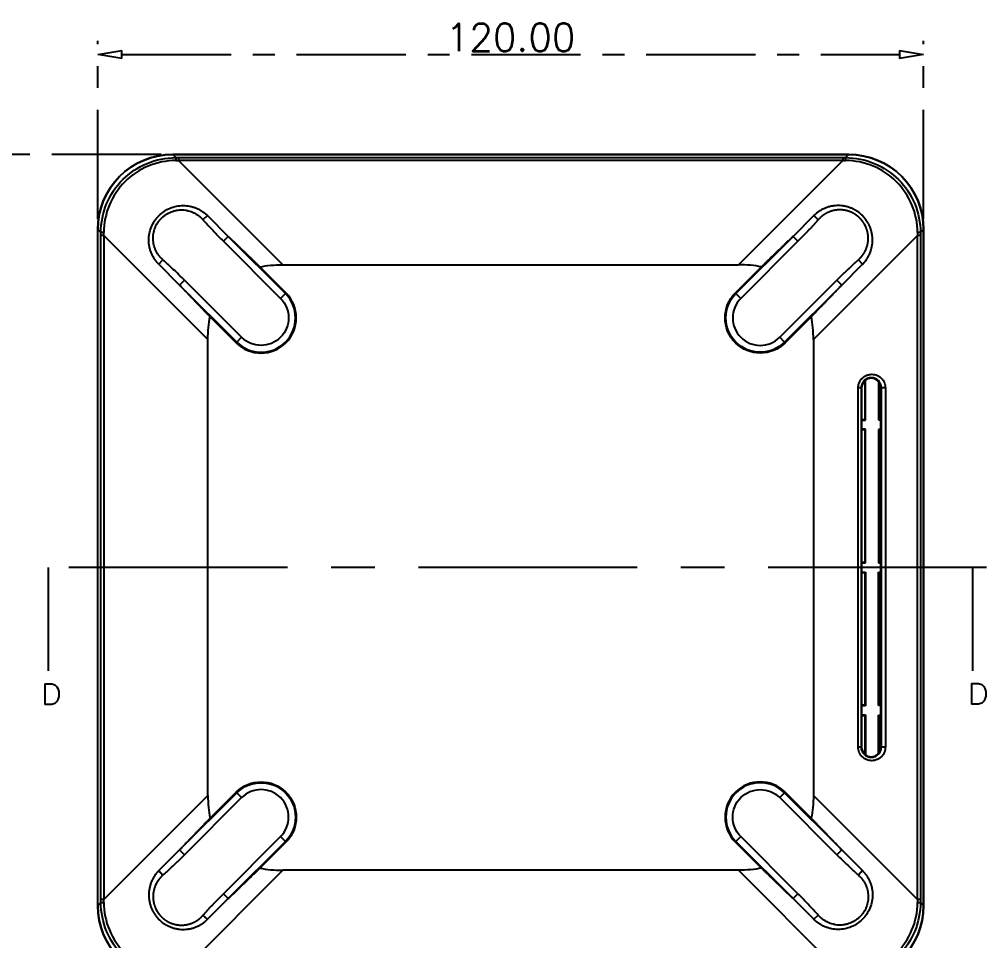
# Model space of a CAD drawing. Header units: millimetres. Extents: x 6160 to 6603, y -57 to 282.
# Drawn here: x 6237.6 to 6378.1, y 57.5 to 191.4 of the extents above; entities that cross this region are included whole.
import ezdxf

# ---------------------------------------------------------------- set-up
doc = ezdxf.new("R2010")
doc.units = ezdxf.units.MM
doc.header["$LTSCALE"] = 0.5
doc.linetypes.add('CENTER', pattern=[50.8, 31.75, -6.35, 6.35, -6.35])
doc.layers.add('111', color=7, linetype='Continuous', true_color=0xffffff)
doc.layers.add('112', color=7, linetype='Continuous', true_color=0xffffff)
doc.layers.add('core', color=7, linetype='Continuous', lineweight=20)
doc.styles.add('blockfont', font='simplex.shx', dxfattribs={"bigfont": 'bigfont'})
doc.styles.get("Standard").update_dxf_attribs({"font": 'txt', "bigfont": 'gbcbig.shx'})
doc.dimstyles.new('VT-4.00', dxfattribs={"dimtxt": 4, "dimasz": 3.5, "dimexe": 2, "dimexo": 1.8, "dimgap": 0.5, "dimtad": 1, "dimzin": 0, "dimdsep": 46, "dimtxsty": 'Standard', "dimblk": 'CLOSEDBLANK', "dimcen": 0.3, "dimclrd": 1, "dimclre": 1, "dimclrt": 7, "dimadec": 1, "dimazin": 0, "dimtfac": 1, "dimtofl": 0, "dimtmove": 0, "dimatfit": 3, "dimldrblk": 'CLOSEDBLANK', "dimfxl": 0, "dimtolj": 1, "dimtzin": 0, "dimarcsym": 0})

# ---------------------------------------------------------------- blocks, each defined once
blk = doc.blocks.new('_ClosedBlank')
at = {"color": 0, "linetype": 'ByBlock', "lineweight": -2}
for p, q in [((-1, 0.167), (0, 0)), ((-1, 0.167), (-1, -0.167)), ((0, 0), (-1, -0.167))]:
    blk.add_line(p, q, dxfattribs=at)
blk = doc.blocks.new('*D2')
at = {"layer": 'core', "color": 1, "linetype": 'CENTER', "lineweight": -2}
for p, q in [((6248.96, 162.35), (6248.96, 188.25)), ((6368.96, 162.35), (6368.96, 188.25)), ((6252.46, 186.25), (6365.46, 186.25))]:
    blk.add_line(p, q, dxfattribs=at)
at = {"layer": 'Defpoints', "color": 0, "linetype": 'CENTER'}
for p in [(6368.96, 186.25), (6248.96, 160.55), (6368.96, 160.55)]:
    blk.add_point(p, dxfattribs=at)
at = {"layer": 'core', "color": 1, "linetype": 'CENTER', "lineweight": -2, "xscale": 3.5, "yscale": 3.5, "zscale": 3.5, "rotation": 180}
blk.add_blockref('_ClosedBlank', (6248.96, 186.25), dxfattribs=at)
at = {"layer": 'core', "color": 1, "linetype": 'CENTER', "lineweight": -2, "xscale": 3.5, "yscale": 3.5, "zscale": 3.5}
blk.add_blockref('_ClosedBlank', (6368.96, 186.25), dxfattribs=at)
at = {"layer": 'core', "color": 7, "linetype": 'CENTER', "insert": (6308.96, 188.75), "char_height": 4, "attachment_point": 5}
blk.add_mtext('\\A1;120.00', dxfattribs=at)
blk = doc.blocks.new('*D3')
at = {"layer": 'core', "color": 1, "linetype": 'CENTER', "lineweight": -2}
for p, q in [((6258.17, 171.73), (6226.34, 171.73)), ((6228.34, 168.23), (6228.34, 55.23)), ((6258.17, 51.73), (6226.34, 51.73))]:
    blk.add_line(p, q, dxfattribs=at)
at = {"layer": 'Defpoints', "color": 0, "linetype": 'CENTER'}
for p in [(6259.97, 171.73), (6228.34, 51.73), (6259.97, 51.73)]:
    blk.add_point(p, dxfattribs=at)
at = {"layer": 'core', "color": 1, "linetype": 'CENTER', "lineweight": -2, "xscale": 3.5, "yscale": 3.5, "zscale": 3.5}
for p, rotation in [((6228.34, 171.73), 90), ((6228.34, 51.73), 270)]:
    blk.add_blockref('_ClosedBlank', p, dxfattribs=dict(at, rotation=rotation))
at = {"layer": 'core', "color": 7, "linetype": 'CENTER', "insert": (6225.84, 111.73), "char_height": 4, "attachment_point": 5, "rotation": 90}
blk.add_mtext('\\A1;120.00', dxfattribs=at)

msp = doc.modelspace()

# ---------------------------------------------------------------- linework, layer by layer
at = {"layer": '111', "color": 1, "linetype": 'CENTER', "ltscale": 2}
for p, q in [((6378.132, 111.729), (6239.797, 111.729)), ((6241.797, 96.729), (6241.797, 111.729)), ((6376.132, 96.729), (6376.132, 111.729))]:
    msp.add_line(p, q, dxfattribs=at)
for points in [[(6241.797, 111.729), (6243.404, 105.729), (6240.189, 105.729), (6241.797, 111.729)], [(6376.132, 111.729), (6377.739, 105.729), (6374.524, 105.729), (6376.132, 111.729)]]:
    msp.add_solid(points, dxfattribs=at)
at = {"layer": '112', "color": 7}
for p, q in [((6259.857, 171.729), (6358.071, 171.729)), ((6259.86, 171.727), (6260.309, 171.279)), ((6358.071, 171.727), (6259.86, 171.727)), ((6357.964, 171.727), (6259.967, 171.727)), ((6357.623, 171.279), (6358.071, 171.727)), ((6260.708, 171.278), (6260.708, 170.861)), ((6260.708, 171.278), (6357.223, 171.278)), ((6275.851, 155.718), (6260.708, 170.861)), ((6357.223, 170.861), (6260.708, 170.861)), ((6342.08, 155.718), (6357.223, 170.861)), ((6357.223, 171.278), (6357.223, 170.861)), ((6264.917, 162.849), (6264.258, 162.265)), ((6264.917, 162.849), (6267.931, 159.834)), ((6353.015, 162.849), (6350, 159.834)), ((6353.015, 162.849), (6353.673, 162.265)), ((6248.964, 62.622), (6248.964, 160.836)), ((6248.967, 160.552), (6248.964, 160.551)), ((6248.964, 62.906), (6248.964, 160.551)), ((6249.416, 160.386), (6248.967, 160.835)), ((6248.967, 62.623), (6248.967, 160.835)), ((6368.964, 160.835), (6368.515, 160.386)), ((6368.964, 160.836), (6368.964, 160.727)), ((6368.964, 160.835), (6368.964, 62.623)), ((6368.964, 62.73), (6368.964, 160.728)), ((6249.833, 159.987), (6249.416, 159.987)), ((6249.416, 63.471), (6249.416, 159.987)), ((6249.833, 159.987), (6264.976, 144.844)), ((6249.833, 159.987), (6249.833, 63.471)), ((6267.931, 159.834), (6267.224, 159.127)), ((6267.224, 159.127), (6275.523, 150.828)), ((6276.23, 151.535), (6267.931, 159.834)), ((6341.701, 151.535), (6350, 159.834)), ((6350.707, 159.127), (6342.408, 150.828)), ((6350, 159.834), (6350.707, 159.127)), ((6368.098, 159.987), (6352.955, 144.844)), ((6368.098, 63.471), (6368.098, 159.987)), ((6368.515, 159.987), (6368.098, 159.987)), ((6368.515, 159.987), (6368.515, 63.471)), ((6257.846, 155.778), (6258.43, 156.437)), ((6360.086, 155.778), (6359.501, 156.437)), ((6260.861, 152.763), (6257.846, 155.778)), ((6276.317, 151.623), (6272.527, 155.413)), ((6275.851, 155.718), (6342.08, 155.718)), ((6341.614, 151.623), (6345.404, 155.413)), ((6357.071, 152.763), (6360.086, 155.778)), ((6260.861, 152.763), (6261.568, 153.47)), ((6269.866, 145.172), (6261.568, 153.47)), ((6348.065, 145.172), (6356.364, 153.47)), ((6357.071, 152.763), (6356.364, 153.47)), ((6260.861, 152.763), (6269.159, 144.464)), ((6357.071, 152.763), (6348.772, 144.464)), ((6276.23, 151.535), (6275.523, 150.828)), ((6276.23, 151.535), (6276.317, 151.623)), ((6341.701, 151.535), (6341.614, 151.623)), ((6341.701, 151.535), (6342.408, 150.828)), ((6265.282, 148.167), (6269.072, 144.377)), ((6352.65, 148.167), (6348.859, 144.377)), ((6264.976, 78.614), (6264.976, 144.844)), ((6269.159, 144.464), (6269.866, 145.172)), ((6348.772, 144.464), (6348.065, 145.172)), ((6352.955, 144.844), (6352.955, 78.614)), ((6269.159, 144.464), (6269.072, 144.377)), ((6348.772, 144.464), (6348.859, 144.377)), ((6359.468, 85.629), (6359.468, 137.828)), ((6359.89, 137.828), (6359.468, 137.828)), ((6359.89, 137.828), (6359.89, 85.629)), ((6359.964, 137.828), (6359.89, 137.828)), ((6359.964, 137.828), (6359.964, 85.629)), ((6360.43, 138.855), (6360.43, 133.229)), ((6360.482, 138.892), (6360.482, 133.198)), ((6360.517, 133.146), (6360.517, 138.917)), ((6362.412, 138.742), (6362.412, 133.162)), ((6362.447, 133.214), (6362.447, 138.711)), ((6362.471, 133.229), (6362.471, 138.681)), ((6362.764, 137.828), (6362.832, 137.828)), ((6362.764, 85.629), (6362.764, 137.828)), ((6363.41, 137.828), (6362.832, 137.828)), ((6362.832, 85.629), (6362.832, 137.828)), ((6363.41, 137.828), (6363.41, 85.629)), ((6359.964, 133.229), (6360.43, 133.229)), ((6359.964, 133.141), (6360.517, 133.146)), ((6360.482, 133.198), (6360.43, 133.229)), ((6360.482, 133.198), (6360.517, 133.146)), ((6362.412, 133.162), (6362.447, 133.214)), ((6362.412, 133.162), (6362.764, 133.165)), ((6362.471, 133.229), (6362.447, 133.214)), ((6362.471, 133.229), (6362.764, 133.229)), ((6360.517, 131.812), (6359.964, 131.816)), ((6360.43, 131.729), (6359.964, 131.729)), ((6360.43, 131.729), (6360.482, 131.76)), ((6360.43, 131.729), (6360.43, 112.479)), ((6360.517, 131.812), (6360.482, 131.76)), ((6360.482, 131.76), (6360.482, 112.448)), ((6360.517, 112.396), (6360.517, 131.812)), ((6362.764, 131.793), (6362.412, 131.796)), ((6362.412, 131.796), (6362.412, 112.412)), ((6362.447, 131.743), (6362.412, 131.796)), ((6362.447, 131.743), (6362.471, 131.729)), ((6362.447, 112.464), (6362.447, 131.743)), ((6362.764, 131.729), (6362.471, 131.729)), ((6362.471, 112.479), (6362.471, 131.729)), ((6359.964, 112.479), (6360.43, 112.479)), ((6360.43, 112.479), (6360.482, 112.448)), ((6360.482, 112.448), (6360.517, 112.396)), ((6362.412, 112.412), (6362.447, 112.464)), ((6362.447, 112.464), (6362.471, 112.479)), ((6362.471, 112.479), (6362.764, 112.479)), ((6359.964, 112.391), (6360.517, 112.396)), ((6359.964, 111.066), (6360.517, 111.062)), ((6360.482, 111.01), (6360.517, 111.062)), ((6360.517, 111.062), (6360.517, 91.646)), ((6362.412, 112.412), (6362.764, 112.415)), ((6362.412, 111.046), (6362.764, 111.043)), ((6362.412, 91.662), (6362.412, 111.046)), ((6362.412, 111.046), (6362.447, 110.993)), ((6359.964, 110.979), (6360.43, 110.979)), ((6360.482, 111.01), (6360.43, 110.979)), ((6360.43, 110.979), (6360.43, 91.729)), ((6360.482, 91.698), (6360.482, 111.01)), ((6362.471, 110.979), (6362.447, 110.993)), ((6362.447, 110.993), (6362.447, 91.714)), ((6362.471, 110.979), (6362.764, 110.979)), ((6362.471, 91.729), (6362.471, 110.979)), ((6360.43, 91.729), (6359.964, 91.729)), ((6360.517, 91.646), (6359.964, 91.641)), ((6360.482, 91.698), (6360.43, 91.729)), ((6360.517, 91.646), (6360.482, 91.698)), ((6362.447, 91.714), (6362.412, 91.662)), ((6362.764, 91.665), (6362.412, 91.662)), ((6362.471, 91.729), (6362.447, 91.714)), ((6362.764, 91.729), (6362.471, 91.729)), ((6359.964, 90.316), (6360.517, 90.312)), ((6359.964, 90.229), (6360.43, 90.229)), ((6360.43, 90.229), (6360.482, 90.26)), ((6360.43, 90.229), (6360.43, 84.615)), ((6360.482, 90.26), (6360.517, 90.312)), ((6360.482, 84.568), (6360.482, 90.26)), ((6360.517, 90.312), (6360.517, 84.537)), ((6362.412, 90.296), (6362.764, 90.293)), ((6362.412, 84.718), (6362.412, 90.296)), ((6362.412, 90.296), (6362.447, 90.243)), ((6362.447, 90.243), (6362.447, 84.769)), ((6362.447, 90.243), (6362.471, 90.229)), ((6362.471, 90.229), (6362.764, 90.229)), ((6362.471, 84.804), (6362.471, 90.229)), ((6359.89, 85.629), (6359.468, 85.629)), ((6359.964, 85.629), (6359.89, 85.629)), ((6362.764, 85.629), (6362.832, 85.629)), ((6363.41, 85.629), (6362.832, 85.629)), ((6260.861, 70.695), (6269.159, 78.993)), ((6265.282, 75.29), (6269.072, 79.08)), ((6269.159, 78.993), (6269.072, 79.08)), ((6269.159, 78.993), (6269.866, 78.286)), ((6348.772, 78.993), (6348.065, 78.286)), ((6348.772, 78.993), (6348.859, 79.08)), ((6357.071, 70.695), (6348.772, 78.993)), ((6352.65, 75.29), (6348.859, 79.08)), ((6249.833, 63.471), (6264.976, 78.614)), ((6269.866, 78.286), (6261.568, 69.988)), ((6348.065, 78.286), (6356.364, 69.988)), ((6368.098, 63.471), (6352.955, 78.614)), ((6267.224, 64.331), (6275.523, 72.629)), ((6276.23, 71.922), (6267.931, 63.624)), ((6276.317, 71.835), (6272.527, 68.045)), ((6276.23, 71.922), (6275.523, 72.629)), ((6276.23, 71.922), (6276.317, 71.835)), ((6341.701, 71.922), (6341.614, 71.835)), ((6341.614, 71.835), (6345.404, 68.045)), ((6341.701, 71.922), (6342.408, 72.629)), ((6341.701, 71.922), (6350, 63.624)), ((6350.707, 64.331), (6342.408, 72.629)), ((6260.861, 70.695), (6257.846, 67.68)), ((6260.861, 70.695), (6261.568, 69.988)), ((6357.071, 70.695), (6356.364, 69.988)), ((6357.071, 70.695), (6360.086, 67.68)), ((6257.846, 67.68), (6258.43, 67.021)), ((6275.851, 67.739), (6260.708, 52.597)), ((6342.08, 67.739), (6275.851, 67.739)), ((6342.08, 67.739), (6357.223, 52.597)), ((6360.086, 67.68), (6359.501, 67.021)), ((6249.833, 63.471), (6249.416, 63.471)), ((6264.917, 60.609), (6267.931, 63.624)), ((6267.931, 63.624), (6267.224, 64.331)), ((6350, 63.624), (6350.707, 64.331)), ((6353.015, 60.609), (6350, 63.624)), ((6368.515, 63.471), (6368.098, 63.471)), ((6248.967, 62.906), (6248.964, 62.906)), ((6248.967, 62.623), (6249.416, 63.072)), ((6368.515, 63.072), (6368.964, 62.623)), ((6368.964, 62.731), (6368.964, 62.622)), ((6264.917, 60.609), (6264.258, 61.193)), ((6353.015, 60.609), (6353.673, 61.193))]:
    msp.add_line(p, q, dxfattribs=at)
for centre, radius, start, end in [((6272.695, 148), 5.123, 225, 45), ((6272.695, 148), 5, 225, 45), ((6345.237, 148), 4, 135, 315), ((6345.237, 75.458), 5.123, 45, 225), ((6345.237, 75.458), 5, 45, 225), ((6272.695, 75.458), 4, 315, 135)]:
    msp.add_arc(centre, radius, start, end, dxfattribs=at)
at = {"layer": '112', "color": 7, "extrusion": (0, 0, -1)}
for centre, radius, start, end in [((-6272.695, 148), 4, 135, 315), ((-6345.237, 148), 5.123, 225, 45), ((-6345.237, 148), 5, 225, 45), ((-6272.695, 75.458), 5.123, 45, 225), ((-6272.695, 75.458), 5, 45, 225), ((-6345.237, 75.458), 4, 315, 135)]:
    msp.add_arc(centre, radius, start, end, dxfattribs=at)
at = {"layer": '112', "color": 7}
for centre, major_axis, ratio, start_param, end_param in [((6260.072, 160.621), (7.93, -7.93), 0.9808148, 2.3658797, 3.9173056), ((6357.856, 160.621), (-7.93, -7.93), 0.9808148, 2.3658797, 3.9173056), ((6260.309, 170.783), (0, -0.5), 0.0030065, 3.2812196, 4.559277), ((6239.808, 180.891), (-100.232, 1.769), 0.0985561, 1.7785102, 1.782597), ((6239.802, 181.388), (-99.898, 2.137), 0.0989168, 1.7796551, 1.7837413), ((6378.102, 181.375), (99.831, 2.133), 0.0988586, 4.4995773, 4.5036662), ((6378.124, 180.891), (100.232, 1.769), 0.0985559, 4.5005888, 4.5046755), ((6357.623, 170.783), (0, 0.5), 0.0030065, 4.865501, 6.1435583), ((6249.911, 160.386), (0.5, 0), 0.0030065, 1.7239083, 3.0019657), ((6239.315, 180.874), (-2.134, 99.853), 0.098878, 4.4995326, 4.5036206), ((6239.804, 180.887), (-1.769, 100.232), 0.0985562, 4.500588, 4.5046748), ((6378.127, 180.887), (1.769, 100.232), 0.0985562, 1.7785104, 1.7825971), ((6368.02, 160.386), (0.5, 0), 0.0030065, 0.139627, 1.4176843), ((6378.612, 180.866), (2.133, 99.831), 0.0988586, 1.7795191, 1.783608), ((5902.382, -294.855), (447.847, 447.847), 0.1105205, 0.0732573, 0.1100738), ((5902.382, -294.855), (447.847, 447.847), 0.1105205, 6.1731115, 6.209928), ((6715.55, 518.313), (-447.847, -447.847), 0.1105205, 6.1731115, 6.209928), ((6715.55, 518.313), (-447.847, -447.847), 0.1105205, 0.0732573, 0.1100738), ((6239.306, 42.565), (2.137, 99.898), 0.0989168, 4.9212478, 4.925334), ((6239.804, 42.571), (1.769, 100.232), 0.0985559, 4.9201025, 4.9241893), ((6378.125, 42.575), (-1.769, 100.221), 0.0985466, 1.3590176, 1.3631048), ((6378.614, 42.588), (-2.133, 99.842), 0.0988683, 1.3579623, 1.3620508), ((6260.072, 62.837), (7.93, 7.93), 0.9808148, 2.3658797, 3.9173056), ((6249.911, 63.072), (0.5, 0), 0.0030065, 3.2812196, 4.559277), ((6357.856, 62.837), (-7.93, 7.93), 0.9808148, 2.3658797, 3.9173056), ((6368.02, 63.072), (0.5, 0), 0.0030065, 4.865501, 6.1435583)]:
    msp.add_ellipse(centre, major_axis=major_axis, ratio=ratio, start_param=start_param, end_param=end_param, dxfattribs=at)
at = {"layer": '112', "color": 7, "extrusion": (0, 0, -1)}
for centre, major_axis, ratio, start_param, end_param in [((6260.075, 160.62), (7.93, -7.93), 0.9808148, 2.3658797, 3.9173056), ((6357.856, 160.62), (-7.93, -7.93), 0.9808148, 2.3658797, 3.9173056), ((6715.55, -294.855), (-447.847, 447.847), 0.1105205, 0.0732573, 0.1100738), ((6715.55, -294.855), (-447.847, 447.847), 0.1105205, 6.1731115, 6.209928), ((5902.382, 518.313), (447.847, -447.847), 0.1105205, 6.1731115, 6.209928), ((5902.382, 518.313), (447.847, -447.847), 0.1105205, 0.0732573, 0.1100738), ((6260.075, 62.838), (7.93, 7.93), 0.9808148, 2.3658797, 3.9173056), ((6357.856, 62.838), (7.93, -7.93), 0.9808148, 5.5074723, 7.0588983)]:
    msp.add_ellipse(centre, major_axis=major_axis, ratio=ratio, start_param=start_param, end_param=end_param, dxfattribs=at)
at = {"layer": '112', "color": 7}
for points, degree, knots in [([(6249.416, 160.386), (6249.417, 163.262), (6250.6, 166.085), (6254.612, 170.096), (6257.432, 171.277), (6260.309, 171.279)], 3, [0, 0, 0, 0, 0.5, 0.5, 1, 1, 1, 1]), ([(6260.307, 170.86), (6257.545, 170.851), (6254.84, 169.709), (6250.987, 165.856), (6249.843, 163.15), (6249.835, 160.387)], 3, [0, 0, 0, 0, 0.5, 0.5, 1, 1, 1, 1]), ([(6357.623, 171.279), (6360.499, 171.277), (6363.322, 170.094), (6367.332, 166.083), (6368.514, 163.262), (6368.515, 160.386)], 3, [0, 0, 0, 0, 0.5, 0.5, 1, 1, 1, 1]), ([(6368.096, 160.387), (6368.088, 163.15), (6366.945, 165.854), (6363.093, 169.707), (6360.387, 170.851), (6357.624, 170.86)], 3, [0, 0, 0, 0, 0.5, 0.5, 1, 1, 1, 1]), ([(6257.846, 155.778), (6257.82, 155.804), (6257.769, 155.855), (6257.695, 155.935), (6257.622, 156.016), (6257.552, 156.098), (6257.483, 156.182), (6257.416, 156.267), (6257.351, 156.354), (6257.287, 156.442), (6257.154, 156.636), (6256.967, 156.948), (6256.757, 157.392), (6256.591, 157.853), (6256.431, 158.487), (6256.349, 159.306), (6256.444, 160.289), (6256.73, 161.234), (6257.195, 162.106), (6257.821, 162.87), (6258.584, 163.497), (6259.456, 163.963), (6260.401, 164.249), (6261.383, 164.345), (6262.202, 164.264), (6262.837, 164.105), (6263.299, 163.939), (6263.742, 163.73), (6264.078, 163.528), (6264.319, 163.36), (6264.476, 163.242), (6264.628, 163.117), (6264.776, 162.987), (6264.87, 162.895), (6264.917, 162.849)], 3, [0, 0, 0, 0, 0.0069709, 0.0139278, 0.020874, 0.0278128, 0.0347473, 0.0416808, 0.0486167, 0.0555582, 0.0625085, 0.0938423, 0.1251671, 0.1563346, 0.1874984, 0.2501199, 0.3124184, 0.3749468, 0.4374502, 0.4997726, 0.5623909, 0.6246497, 0.6872425, 0.7496356, 0.8120631, 0.8433828, 0.8747188, 0.9058774, 0.9370637, 0.9496496, 0.9622166, 0.9747844, 0.9873724, 1, 1, 1, 1]), ([(6258.43, 156.437), (6258.324, 156.53), (6258.224, 156.628), (6258.032, 156.835), (6257.941, 156.943), (6257.844, 157.07), (6257.834, 157.084), (6257.813, 157.113), (6257.802, 157.127), (6257.771, 157.171), (6257.75, 157.2), (6257.69, 157.288), (6257.652, 157.347), (6257.541, 157.528), (6257.474, 157.651), (6257.352, 157.905), (6257.297, 158.035), (6257.237, 158.201), (6257.225, 158.235), (6257.208, 158.285), (6257.203, 158.302), (6257.192, 158.336), (6257.187, 158.353), (6257.161, 158.438), (6257.142, 158.507), (6257.091, 158.713), (6257.064, 158.851), (6257.024, 159.129), (6257.012, 159.27), (6257.004, 159.481), (6257.003, 159.552), (6257.005, 159.641), (6257.005, 159.659), (6257.006, 159.695), (6257.007, 159.712), (6257.009, 159.766), (6257.011, 159.801), (6257.023, 159.978), (6257.04, 160.118), (6257.088, 160.396), (6257.119, 160.533), (6257.195, 160.804), (6257.24, 160.938), (6257.345, 161.203), (6257.404, 161.332), (6257.535, 161.582), (6257.606, 161.703), (6257.761, 161.938), (6257.844, 162.052), (6257.956, 162.189), (6257.979, 162.217), (6258.014, 162.257), (6258.025, 162.271), (6258.049, 162.297), (6258.061, 162.311), (6258.12, 162.377), (6258.169, 162.428), (6258.319, 162.578), (6258.424, 162.672), (6258.642, 162.85), (6258.755, 162.933), (6258.932, 163.05), (6258.993, 163.087), (6259.069, 163.132), (6259.085, 163.141), (6259.116, 163.159), (6259.131, 163.168), (6259.178, 163.193), (6259.209, 163.21), (6259.366, 163.292), (6259.495, 163.351), (6259.756, 163.454), (6259.89, 163.499), (6260.093, 163.557), (6260.162, 163.574), (6260.266, 163.597), (6260.3, 163.605), (6260.353, 163.615), (6260.37, 163.619), (6260.405, 163.625), (6260.423, 163.628), (6260.581, 163.656), (6260.721, 163.672), (6261.002, 163.691), (6261.142, 163.693), (6261.424, 163.683), (6261.564, 163.67), (6261.741, 163.645), (6261.776, 163.64), (6261.846, 163.628), (6261.881, 163.622), (6261.985, 163.601), (6262.054, 163.586), (6262.26, 163.535), (6262.394, 163.494), (6262.658, 163.398), (6262.788, 163.344), (6262.979, 163.252), (6263.042, 163.219), (6263.12, 163.177), (6263.136, 163.168), (6263.167, 163.151), (6263.182, 163.142), (6263.229, 163.115), (6263.259, 163.097), (6263.41, 163.004), (6263.526, 162.925), (6263.75, 162.754), (6263.858, 162.664), (6264.064, 162.472), (6264.163, 162.371), (6264.258, 162.265)], 3, [0, 0, 0, 0, 0.03125, 0.03125, 0.0625, 0.0625, 0.0664063, 0.0664063, 0.0703125, 0.0703125, 0.078125, 0.078125, 0.09375, 0.09375, 0.125, 0.125, 0.15625, 0.15625, 0.1640625, 0.1640625, 0.1679687, 0.1679687, 0.171875, 0.171875, 0.1875, 0.1875, 0.21875, 0.21875, 0.25, 0.25, 0.265625, 0.265625, 0.2695312, 0.2695312, 0.2734375, 0.2734375, 0.28125, 0.28125, 0.3125, 0.3125, 0.34375, 0.34375, 0.375, 0.375, 0.40625, 0.40625, 0.4375, 0.4375, 0.46875, 0.46875, 0.4765625, 0.4765625, 0.4804688, 0.4804688, 0.484375, 0.484375, 0.5, 0.5, 0.53125, 0.53125, 0.5625, 0.5625, 0.578125, 0.578125, 0.5820312, 0.5820312, 0.5859375, 0.5859375, 0.59375, 0.59375, 0.625, 0.625, 0.65625, 0.65625, 0.671875, 0.671875, 0.6796875, 0.6796875, 0.6835937, 0.6835937, 0.6875, 0.6875, 0.71875, 0.71875, 0.75, 0.75, 0.78125, 0.78125, 0.7890625, 0.7890625, 0.796875, 0.796875, 0.8125, 0.8125, 0.84375, 0.84375, 0.875, 0.875, 0.890625, 0.890625, 0.8945313, 0.8945313, 0.8984375, 0.8984375, 0.90625, 0.90625, 0.9375, 0.9375, 0.96875, 0.96875, 1, 1, 1, 1]), ([(6360.086, 155.778), (6360.205, 155.898), (6360.319, 156.023), (6360.532, 156.285), (6360.632, 156.421), (6360.737, 156.58), (6360.748, 156.598), (6360.771, 156.634), (6360.783, 156.652), (6360.816, 156.706), (6360.838, 156.742), (6360.903, 156.851), (6360.943, 156.925), (6361.06, 157.148), (6361.129, 157.299), (6361.253, 157.608), (6361.307, 157.765), (6361.365, 157.965), (6361.376, 158.005), (6361.392, 158.066), (6361.397, 158.086), (6361.407, 158.127), (6361.412, 158.147), (6361.436, 158.248), (6361.453, 158.33), (6361.498, 158.574), (6361.519, 158.736), (6361.546, 159.062), (6361.552, 159.225), (6361.548, 159.469), (6361.545, 159.551), (6361.538, 159.653), (6361.537, 159.674), (6361.534, 159.714), (6361.532, 159.735), (6361.527, 159.796), (6361.523, 159.837), (6361.5, 160.039), (6361.474, 160.199), (6361.407, 160.513), (6361.366, 160.668), (6361.269, 160.974), (6361.213, 161.125), (6361.086, 161.422), (6361.016, 161.566), (6360.864, 161.846), (6360.781, 161.982), (6360.604, 162.245), (6360.509, 162.372), (6360.381, 162.526), (6360.356, 162.557), (6360.316, 162.602), (6360.303, 162.617), (6360.276, 162.647), (6360.263, 162.662), (6360.196, 162.736), (6360.14, 162.794), (6359.972, 162.963), (6359.854, 163.069), (6359.61, 163.271), (6359.483, 163.366), (6359.284, 163.5), (6359.217, 163.543), (6359.131, 163.595), (6359.114, 163.606), (6359.079, 163.626), (6359.062, 163.636), (6359.01, 163.667), (6358.975, 163.686), (6358.799, 163.782), (6358.655, 163.851), (6358.362, 163.976), (6358.212, 164.032), (6357.982, 164.104), (6357.905, 164.127), (6357.787, 164.158), (6357.748, 164.168), (6357.689, 164.182), (6357.669, 164.186), (6357.629, 164.195), (6357.609, 164.2), (6357.43, 164.238), (6357.271, 164.264), (6356.949, 164.3), (6356.788, 164.31), (6356.463, 164.315), (6356.299, 164.31), (6356.093, 164.292), (6356.052, 164.288), (6355.97, 164.28), (6355.929, 164.275), (6355.806, 164.258), (6355.724, 164.245), (6355.481, 164.2), (6355.321, 164.163), (6355.004, 164.071), (6354.847, 164.017), (6354.614, 163.924), (6354.537, 163.891), (6354.441, 163.847), (6354.422, 163.838), (6354.384, 163.82), (6354.365, 163.811), (6354.308, 163.783), (6354.271, 163.764), (6354.084, 163.666), (6353.94, 163.581), (6353.66, 163.396), (6353.524, 163.297), (6353.262, 163.084), (6353.136, 162.97), (6353.015, 162.849)], 3, [0, 0, 0, 0, 0.03125, 0.03125, 0.0625, 0.0625, 0.0664063, 0.0664063, 0.0703125, 0.0703125, 0.078125, 0.078125, 0.09375, 0.09375, 0.125, 0.125, 0.15625, 0.15625, 0.1640625, 0.1640625, 0.1679687, 0.1679687, 0.171875, 0.171875, 0.1875, 0.1875, 0.21875, 0.21875, 0.25, 0.25, 0.265625, 0.265625, 0.2695312, 0.2695312, 0.2734375, 0.2734375, 0.28125, 0.28125, 0.3125, 0.3125, 0.34375, 0.34375, 0.375, 0.375, 0.40625, 0.40625, 0.4375, 0.4375, 0.46875, 0.46875, 0.4765625, 0.4765625, 0.4804688, 0.4804688, 0.484375, 0.484375, 0.5, 0.5, 0.53125, 0.53125, 0.5625, 0.5625, 0.578125, 0.578125, 0.5820312, 0.5820312, 0.5859375, 0.5859375, 0.59375, 0.59375, 0.625, 0.625, 0.65625, 0.65625, 0.671875, 0.671875, 0.6796875, 0.6796875, 0.6835937, 0.6835937, 0.6875, 0.6875, 0.71875, 0.71875, 0.75, 0.75, 0.78125, 0.78125, 0.7890625, 0.7890625, 0.796875, 0.796875, 0.8125, 0.8125, 0.84375, 0.84375, 0.875, 0.875, 0.890625, 0.890625, 0.8945313, 0.8945313, 0.8984375, 0.8984375, 0.90625, 0.90625, 0.9375, 0.9375, 0.96875, 0.96875, 1, 1, 1, 1]), ([(6359.501, 156.437), (6359.823, 156.722), (6360.079, 157.06), (6360.337, 157.4), (6360.521, 157.782), (6360.705, 158.166), (6360.807, 158.579), (6360.909, 158.991), (6360.925, 159.415), (6360.94, 159.84), (6360.867, 160.261), (6360.794, 160.678), (6360.637, 161.074), (6360.481, 161.468), (6360.246, 161.823), (6360.012, 162.178), (6359.71, 162.48), (6359.41, 162.779), (6359.056, 163.012), (6358.7, 163.246), (6358.304, 163.403), (6357.908, 163.56), (6357.489, 163.632), (6357.071, 163.704), (6356.647, 163.688), (6356.222, 163.672), (6355.807, 163.569), (6355.398, 163.466), (6355.015, 163.282), (6354.634, 163.098), (6354.293, 162.839), (6353.957, 162.584), (6353.673, 162.265)], 2, [0, 0, 0, 0.0625, 0.0625, 0.125, 0.125, 0.1875, 0.1875, 0.25, 0.25, 0.3125, 0.3125, 0.375, 0.375, 0.4375, 0.4375, 0.5, 0.5, 0.5625, 0.5625, 0.625, 0.625, 0.6875, 0.6875, 0.75, 0.75, 0.8125, 0.8125, 0.875, 0.875, 0.9375, 0.9375, 1, 1, 1]), ([(6264.258, 162.265), (6264.49, 162.003), (6264.731, 161.736), (6265.221, 161.202), (6265.472, 160.934), (6265.849, 160.536), (6265.975, 160.403), (6266.227, 160.141), (6266.353, 160.011), (6266.73, 159.624), (6266.979, 159.372), (6267.224, 159.127)], 3, [0, 0, 0, 0, 0.25, 0.25, 0.5, 0.5, 0.625, 0.625, 0.75, 0.75, 1, 1, 1, 1]), ([(6353.673, 162.265), (6352.992, 161.496), (6352.213, 160.674), (6351.482, 159.902), (6350.707, 159.127)], 2, [0, 0, 0, 0.5, 0.5, 1, 1, 1]), ([(6261.568, 153.47), (6261.297, 153.741), (6261.024, 154.009), (6260.482, 154.537), (6260.212, 154.795), (6259.814, 155.171), (6259.683, 155.295), (6259.422, 155.537), (6259.294, 155.656), (6258.913, 156.004), (6258.667, 156.226), (6258.43, 156.437)], 3, [0, 0, 0, 0, 0.25, 0.25, 0.5, 0.5, 0.625, 0.625, 0.75, 0.75, 1, 1, 1, 1]), ([(6356.364, 153.47), (6357.138, 154.245), (6357.911, 154.976), (6358.733, 155.755), (6359.501, 156.437)], 2, [0, 0, 0, 0.5, 0.5, 1, 1, 1]), ([(6359.468, 137.828), (6359.468, 137.959), (6359.481, 138.088), (6359.52, 138.278), (6359.536, 138.34), (6359.574, 138.465), (6359.596, 138.526), (6359.671, 138.706), (6359.732, 138.819), (6359.839, 138.981), (6359.878, 139.033), (6359.961, 139.133), (6360.004, 139.181), (6360.141, 139.317), (6360.24, 139.398), (6360.402, 139.505), (6360.458, 139.538), (6360.571, 139.598), (6360.687, 139.652), (6360.808, 139.695), (6360.931, 139.732), (6360.994, 139.748), (6361.183, 139.786), (6361.31, 139.799), (6361.565, 139.799), (6361.695, 139.786), (6361.946, 139.736), (6362.068, 139.699), (6362.247, 139.626), (6362.306, 139.598), (6362.419, 139.538), (6362.475, 139.505), (6362.635, 139.399), (6362.735, 139.319), (6362.919, 139.136), (6363.001, 139.036), (6363.109, 138.876), (6363.142, 138.82), (6363.203, 138.706), (6363.231, 138.647), (6363.307, 138.467), (6363.344, 138.344), (6363.396, 138.09), (6363.41, 137.959), (6363.41, 137.828)], 3, [0, 0, 0, 0, 0.0625, 0.0625, 0.09375, 0.09375, 0.125, 0.125, 0.1875, 0.1875, 0.21875, 0.21875, 0.25, 0.25, 0.3125, 0.3125, 0.34375, 0.34375, 0.375, 0.40625, 0.40625, 0.4375, 0.4375, 0.5, 0.5, 0.5625, 0.5625, 0.625, 0.625, 0.65625, 0.65625, 0.6875, 0.6875, 0.75, 0.75, 0.8125, 0.8125, 0.84375, 0.84375, 0.875, 0.875, 0.9375, 0.9375, 1, 1, 1, 1]), ([(6362.832, 137.828), (6362.832, 137.926), (6362.822, 138.025), (6362.783, 138.215), (6362.754, 138.307), (6362.698, 138.442), (6362.677, 138.486), (6362.631, 138.571), (6362.606, 138.613), (6362.525, 138.732), (6362.464, 138.807), (6362.326, 138.943), (6362.251, 139.003), (6362.132, 139.081), (6362.09, 139.106), (6362.005, 139.15), (6361.962, 139.171), (6361.829, 139.225), (6361.738, 139.252), (6361.551, 139.29), (6361.455, 139.3), (6361.265, 139.299), (6361.171, 139.29), (6361.03, 139.262), (6360.984, 139.25), (6360.892, 139.222), (6360.847, 139.206), (6360.715, 139.152), (6360.63, 139.107), (6360.469, 139.002), (6360.395, 138.942), (6360.258, 138.807), (6360.196, 138.731), (6360.088, 138.571), (6360.043, 138.486), (6359.987, 138.351), (6359.97, 138.305), (6359.941, 138.212), (6359.929, 138.165), (6359.9, 138.023), (6359.89, 137.926), (6359.89, 137.828)], 3, [0, 0, 0, 0, 0.0625, 0.0625, 0.125, 0.125, 0.15625, 0.15625, 0.1875, 0.1875, 0.25, 0.25, 0.3125, 0.3125, 0.34375, 0.34375, 0.375, 0.375, 0.4375, 0.4375, 0.5, 0.5, 0.5625, 0.5625, 0.59375, 0.59375, 0.625, 0.625, 0.6875, 0.6875, 0.75, 0.75, 0.8125, 0.8125, 0.875, 0.875, 0.90625, 0.90625, 0.9375, 0.9375, 1, 1, 1, 1]), ([(6362.764, 137.828), (6362.764, 138.196), (6362.613, 138.559), (6362.095, 139.077), (6361.731, 139.228), (6360.998, 139.228), (6360.634, 139.077), (6360.115, 138.559), (6359.964, 138.196), (6359.964, 137.828)], 3, [0, 0, 0, 0, 0.25, 0.25, 0.5, 0.5, 0.75, 0.75, 1, 1, 1, 1]), ([(6363.41, 85.629), (6363.41, 85.498), (6363.396, 85.37), (6363.358, 85.18), (6363.342, 85.117), (6363.304, 84.993), (6363.282, 84.931), (6363.207, 84.752), (6363.146, 84.638), (6363.038, 84.477), (6363, 84.425), (6362.917, 84.324), (6362.874, 84.277), (6362.737, 84.141), (6362.638, 84.06), (6362.476, 83.953), (6362.42, 83.92), (6362.306, 83.86), (6362.19, 83.806), (6362.07, 83.763), (6361.947, 83.725), (6361.884, 83.709), (6361.695, 83.671), (6361.568, 83.659), (6361.313, 83.658), (6361.183, 83.671), (6360.932, 83.722), (6360.809, 83.759), (6360.631, 83.832), (6360.572, 83.86), (6360.458, 83.92), (6360.403, 83.953), (6360.243, 84.058), (6360.143, 84.139), (6359.958, 84.322), (6359.876, 84.422), (6359.769, 84.582), (6359.736, 84.637), (6359.674, 84.752), (6359.646, 84.811), (6359.571, 84.991), (6359.533, 85.114), (6359.481, 85.367), (6359.468, 85.498), (6359.468, 85.629)], 3, [0, 0, 0, 0, 0.0625, 0.0625, 0.09375, 0.09375, 0.125, 0.125, 0.1875, 0.1875, 0.21875, 0.21875, 0.25, 0.25, 0.3125, 0.3125, 0.34375, 0.34375, 0.375, 0.40625, 0.40625, 0.4375, 0.4375, 0.5, 0.5, 0.5625, 0.5625, 0.625, 0.625, 0.65625, 0.65625, 0.6875, 0.6875, 0.75, 0.75, 0.8125, 0.8125, 0.84375, 0.84375, 0.875, 0.875, 0.9375, 0.9375, 1, 1, 1, 1]), ([(6359.89, 85.629), (6359.89, 85.531), (6359.9, 85.433), (6359.939, 85.243), (6359.968, 85.151), (6360.024, 85.016), (6360.046, 84.972), (6360.092, 84.886), (6360.116, 84.845), (6360.197, 84.725), (6360.258, 84.651), (6360.396, 84.515), (6360.471, 84.455), (6360.591, 84.376), (6360.632, 84.352), (6360.717, 84.307), (6360.761, 84.287), (6360.894, 84.233), (6360.984, 84.205), (6361.171, 84.168), (6361.267, 84.158), (6361.457, 84.158), (6361.551, 84.168), (6361.692, 84.196), (6361.739, 84.208), (6361.83, 84.236), (6361.875, 84.252), (6362.007, 84.306), (6362.092, 84.35), (6362.253, 84.456), (6362.328, 84.516), (6362.464, 84.651), (6362.526, 84.726), (6362.634, 84.887), (6362.679, 84.972), (6362.736, 85.106), (6362.752, 85.152), (6362.781, 85.246), (6362.793, 85.292), (6362.822, 85.435), (6362.832, 85.531), (6362.832, 85.629)], 3, [0, 0, 0, 0, 0.0625, 0.0625, 0.125, 0.125, 0.15625, 0.15625, 0.1875, 0.1875, 0.25, 0.25, 0.3125, 0.3125, 0.34375, 0.34375, 0.375, 0.375, 0.4375, 0.4375, 0.5, 0.5, 0.5625, 0.5625, 0.59375, 0.59375, 0.625, 0.625, 0.6875, 0.6875, 0.75, 0.75, 0.8125, 0.8125, 0.875, 0.875, 0.90625, 0.90625, 0.9375, 0.9375, 1, 1, 1, 1]), ([(6359.964, 85.629), (6359.964, 85.262), (6360.115, 84.899), (6360.634, 84.38), (6360.998, 84.23), (6361.731, 84.23), (6362.095, 84.38), (6362.613, 84.899), (6362.764, 85.262), (6362.764, 85.629)], 3, [0, 0, 0, 0, 0.25, 0.25, 0.5, 0.5, 0.75, 0.75, 1, 1, 1, 1]), ([(6261.568, 69.988), (6260.793, 69.213), (6260.02, 68.481), (6259.199, 67.703), (6258.43, 67.021)], 2, [0, 0, 0, 0.5, 0.5, 1, 1, 1]), ([(6356.364, 69.988), (6356.634, 69.717), (6356.907, 69.448), (6357.449, 68.921), (6357.719, 68.662), (6358.117, 68.286), (6358.249, 68.163), (6358.509, 67.921), (6358.637, 67.802), (6359.018, 67.453), (6359.264, 67.231), (6359.501, 67.021)], 3, [0, 0, 0, 0, 0.25, 0.25, 0.5, 0.5, 0.625, 0.625, 0.75, 0.75, 1, 1, 1, 1]), ([(6257.846, 67.68), (6257.726, 67.56), (6257.613, 67.435), (6257.399, 67.173), (6257.299, 67.037), (6257.194, 66.877), (6257.183, 66.86), (6257.16, 66.824), (6257.148, 66.806), (6257.115, 66.752), (6257.093, 66.716), (6257.029, 66.606), (6256.988, 66.533), (6256.871, 66.31), (6256.802, 66.158), (6256.678, 65.85), (6256.624, 65.693), (6256.566, 65.493), (6256.555, 65.452), (6256.539, 65.392), (6256.534, 65.372), (6256.524, 65.331), (6256.519, 65.311), (6256.495, 65.209), (6256.478, 65.128), (6256.434, 64.884), (6256.412, 64.721), (6256.385, 64.396), (6256.379, 64.233), (6256.383, 63.988), (6256.386, 63.907), (6256.393, 63.805), (6256.394, 63.784), (6256.397, 63.743), (6256.399, 63.723), (6256.404, 63.662), (6256.409, 63.621), (6256.432, 63.418), (6256.458, 63.259), (6256.525, 62.945), (6256.566, 62.79), (6256.662, 62.484), (6256.718, 62.333), (6256.845, 62.036), (6256.915, 61.891), (6257.067, 61.612), (6257.15, 61.476), (6257.327, 61.213), (6257.423, 61.086), (6257.55, 60.932), (6257.576, 60.901), (6257.615, 60.856), (6257.628, 60.84), (6257.655, 60.81), (6257.668, 60.796), (6257.736, 60.721), (6257.791, 60.664), (6257.96, 60.495), (6258.077, 60.388), (6258.321, 60.187), (6258.449, 60.092), (6258.647, 59.958), (6258.714, 59.914), (6258.8, 59.862), (6258.817, 59.852), (6258.852, 59.831), (6258.869, 59.821), (6258.921, 59.791), (6258.956, 59.772), (6259.132, 59.676), (6259.276, 59.606), (6259.57, 59.481), (6259.72, 59.426), (6259.949, 59.353), (6260.027, 59.331), (6260.144, 59.3), (6260.183, 59.29), (6260.242, 59.276), (6260.262, 59.271), (6260.302, 59.262), (6260.322, 59.258), (6260.501, 59.22), (6260.661, 59.194), (6260.982, 59.158), (6261.143, 59.147), (6261.469, 59.143), (6261.632, 59.148), (6261.838, 59.165), (6261.879, 59.169), (6261.962, 59.178), (6262.003, 59.183), (6262.125, 59.2), (6262.207, 59.212), (6262.45, 59.257), (6262.61, 59.295), (6262.927, 59.387), (6263.084, 59.44), (6263.317, 59.534), (6263.394, 59.567), (6263.49, 59.611), (6263.509, 59.62), (6263.547, 59.638), (6263.566, 59.647), (6263.623, 59.675), (6263.66, 59.694), (6263.847, 59.791), (6263.991, 59.877), (6264.272, 60.061), (6264.407, 60.161), (6264.669, 60.374), (6264.795, 60.488), (6264.917, 60.609)], 3, [0, 0, 0, 0, 0.03125, 0.03125, 0.0625, 0.0625, 0.0664063, 0.0664063, 0.0703125, 0.0703125, 0.078125, 0.078125, 0.09375, 0.09375, 0.125, 0.125, 0.15625, 0.15625, 0.1640625, 0.1640625, 0.1679687, 0.1679687, 0.171875, 0.171875, 0.1875, 0.1875, 0.21875, 0.21875, 0.25, 0.25, 0.265625, 0.265625, 0.2695312, 0.2695312, 0.2734375, 0.2734375, 0.28125, 0.28125, 0.3125, 0.3125, 0.34375, 0.34375, 0.375, 0.375, 0.40625, 0.40625, 0.4375, 0.4375, 0.46875, 0.46875, 0.4765625, 0.4765625, 0.4804688, 0.4804688, 0.484375, 0.484375, 0.5, 0.5, 0.53125, 0.53125, 0.5625, 0.5625, 0.578125, 0.578125, 0.5820312, 0.5820312, 0.5859375, 0.5859375, 0.59375, 0.59375, 0.625, 0.625, 0.65625, 0.65625, 0.671875, 0.671875, 0.6796875, 0.6796875, 0.6835937, 0.6835937, 0.6875, 0.6875, 0.71875, 0.71875, 0.75, 0.75, 0.78125, 0.78125, 0.7890625, 0.7890625, 0.796875, 0.796875, 0.8125, 0.8125, 0.84375, 0.84375, 0.875, 0.875, 0.890625, 0.890625, 0.8945313, 0.8945313, 0.8984375, 0.8984375, 0.90625, 0.90625, 0.9375, 0.9375, 0.96875, 0.96875, 1, 1, 1, 1]), ([(6360.086, 67.68), (6360.111, 67.654), (6360.162, 67.602), (6360.236, 67.523), (6360.309, 67.442), (6360.379, 67.36), (6360.448, 67.276), (6360.515, 67.191), (6360.58, 67.104), (6360.644, 67.016), (6360.777, 66.821), (6360.965, 66.509), (6361.175, 66.066), (6361.34, 65.605), (6361.5, 64.97), (6361.582, 64.152), (6361.487, 63.169), (6361.201, 62.223), (6360.736, 61.352), (6360.11, 60.587), (6359.347, 59.961), (6358.475, 59.495), (6357.531, 59.209), (6356.548, 59.112), (6355.729, 59.193), (6355.094, 59.353), (6354.632, 59.518), (6354.189, 59.728), (6353.853, 59.929), (6353.612, 60.097), (6353.455, 60.216), (6353.303, 60.341), (6353.156, 60.471), (6353.062, 60.563), (6353.015, 60.609)], 3, [0, 0, 0, 0, 0.0069709, 0.0139278, 0.020874, 0.0278128, 0.0347473, 0.0416808, 0.0486167, 0.0555582, 0.0625085, 0.0938423, 0.1251671, 0.1563346, 0.1874984, 0.2501199, 0.3124184, 0.3749468, 0.4374502, 0.4997726, 0.5623909, 0.6246497, 0.6872425, 0.7496356, 0.8120631, 0.8433828, 0.8747188, 0.9058774, 0.9370637, 0.9496496, 0.9622166, 0.9747844, 0.9873724, 1, 1, 1, 1]), ([(6258.43, 67.021), (6258.109, 66.736), (6257.852, 66.397), (6257.594, 66.058), (6257.411, 65.676), (6257.226, 65.291), (6257.124, 64.879), (6257.022, 64.467), (6257.006, 64.043), (6256.991, 63.617), (6257.064, 63.197), (6257.137, 62.779), (6257.294, 62.384), (6257.451, 61.99), (6257.685, 61.634), (6257.919, 61.279), (6258.221, 60.978), (6258.521, 60.679), (6258.875, 60.445), (6259.231, 60.211), (6259.628, 60.055), (6260.023, 59.898), (6260.442, 59.826), (6260.86, 59.754), (6261.284, 59.77), (6261.709, 59.786), (6262.124, 59.889), (6262.533, 59.991), (6262.916, 60.176), (6263.298, 60.359), (6263.638, 60.618), (6263.974, 60.874), (6264.258, 61.193)], 2, [0, 0, 0, 0.0625, 0.0625, 0.125, 0.125, 0.1875, 0.1875, 0.25, 0.25, 0.3125, 0.3125, 0.375, 0.375, 0.4375, 0.4375, 0.5, 0.5, 0.5625, 0.5625, 0.625, 0.625, 0.6875, 0.6875, 0.75, 0.75, 0.8125, 0.8125, 0.875, 0.875, 0.9375, 0.9375, 1, 1, 1]), ([(6359.501, 67.021), (6359.607, 66.928), (6359.707, 66.829), (6359.899, 66.623), (6359.99, 66.515), (6360.087, 66.388), (6360.097, 66.373), (6360.119, 66.345), (6360.129, 66.33), (6360.16, 66.287), (6360.181, 66.258), (6360.241, 66.17), (6360.279, 66.111), (6360.39, 65.93), (6360.457, 65.807), (6360.58, 65.553), (6360.634, 65.423), (6360.695, 65.257), (6360.706, 65.223), (6360.723, 65.172), (6360.729, 65.155), (6360.739, 65.122), (6360.745, 65.104), (6360.771, 65.019), (6360.789, 64.951), (6360.841, 64.745), (6360.868, 64.607), (6360.907, 64.328), (6360.919, 64.188), (6360.927, 63.976), (6360.928, 63.905), (6360.927, 63.817), (6360.926, 63.799), (6360.925, 63.763), (6360.925, 63.745), (6360.922, 63.692), (6360.92, 63.656), (6360.909, 63.479), (6360.892, 63.339), (6360.844, 63.062), (6360.813, 62.925), (6360.736, 62.654), (6360.691, 62.52), (6360.586, 62.255), (6360.527, 62.126), (6360.397, 61.876), (6360.325, 61.755), (6360.171, 61.52), (6360.087, 61.406), (6359.975, 61.268), (6359.952, 61.241), (6359.918, 61.201), (6359.906, 61.187), (6359.882, 61.16), (6359.871, 61.147), (6359.811, 61.081), (6359.762, 61.03), (6359.612, 60.88), (6359.508, 60.786), (6359.29, 60.608), (6359.176, 60.525), (6358.999, 60.408), (6358.939, 60.37), (6358.862, 60.325), (6358.846, 60.316), (6358.815, 60.299), (6358.8, 60.29), (6358.753, 60.264), (6358.722, 60.247), (6358.565, 60.166), (6358.436, 60.107), (6358.175, 60.004), (6358.042, 59.958), (6357.838, 59.901), (6357.769, 59.884), (6357.666, 59.86), (6357.631, 59.853), (6357.578, 59.842), (6357.561, 59.839), (6357.526, 59.832), (6357.508, 59.829), (6357.351, 59.802), (6357.21, 59.786), (6356.929, 59.767), (6356.789, 59.765), (6356.508, 59.775), (6356.367, 59.787), (6356.191, 59.812), (6356.155, 59.818), (6356.085, 59.83), (6356.05, 59.836), (6355.946, 59.856), (6355.877, 59.872), (6355.672, 59.923), (6355.537, 59.964), (6355.273, 60.06), (6355.143, 60.114), (6354.952, 60.206), (6354.889, 60.238), (6354.811, 60.281), (6354.795, 60.29), (6354.764, 60.307), (6354.749, 60.316), (6354.703, 60.343), (6354.672, 60.361), (6354.521, 60.453), (6354.405, 60.533), (6354.181, 60.703), (6354.074, 60.794), (6353.867, 60.985), (6353.768, 61.086), (6353.673, 61.193)], 3, [0, 0, 0, 0, 0.03125, 0.03125, 0.0625, 0.0625, 0.0664063, 0.0664063, 0.0703125, 0.0703125, 0.078125, 0.078125, 0.09375, 0.09375, 0.125, 0.125, 0.15625, 0.15625, 0.1640625, 0.1640625, 0.1679687, 0.1679687, 0.171875, 0.171875, 0.1875, 0.1875, 0.21875, 0.21875, 0.25, 0.25, 0.265625, 0.265625, 0.2695312, 0.2695312, 0.2734375, 0.2734375, 0.28125, 0.28125, 0.3125, 0.3125, 0.34375, 0.34375, 0.375, 0.375, 0.40625, 0.40625, 0.4375, 0.4375, 0.46875, 0.46875, 0.4765625, 0.4765625, 0.4804688, 0.4804688, 0.484375, 0.484375, 0.5, 0.5, 0.53125, 0.53125, 0.5625, 0.5625, 0.578125, 0.578125, 0.5820312, 0.5820312, 0.5859375, 0.5859375, 0.59375, 0.59375, 0.625, 0.625, 0.65625, 0.65625, 0.671875, 0.671875, 0.6796875, 0.6796875, 0.6835937, 0.6835937, 0.6875, 0.6875, 0.71875, 0.71875, 0.75, 0.75, 0.78125, 0.78125, 0.7890625, 0.7890625, 0.796875, 0.796875, 0.8125, 0.8125, 0.84375, 0.84375, 0.875, 0.875, 0.890625, 0.890625, 0.8945313, 0.8945313, 0.8984375, 0.8984375, 0.90625, 0.90625, 0.9375, 0.9375, 0.96875, 0.96875, 1, 1, 1, 1]), ([(6264.258, 61.193), (6264.939, 61.961), (6265.718, 62.784), (6266.449, 63.556), (6267.224, 64.331)], 2, [0, 0, 0, 0.5, 0.5, 1, 1, 1]), ([(6353.673, 61.193), (6353.441, 61.455), (6353.201, 61.721), (6352.71, 62.256), (6352.459, 62.524), (6352.082, 62.922), (6351.956, 63.054), (6351.704, 63.317), (6351.578, 63.447), (6351.201, 63.833), (6350.952, 64.086), (6350.707, 64.331)], 3, [0, 0, 0, 0, 0.25, 0.25, 0.5, 0.5, 0.625, 0.625, 0.75, 0.75, 1, 1, 1, 1]), ([(6260.309, 52.179), (6257.432, 52.18), (6254.609, 53.363), (6250.599, 57.375), (6249.417, 60.196), (6249.416, 63.072)], 3, [0, 0, 0, 0, 0.5, 0.5, 1, 1, 1, 1]), ([(6249.835, 63.07), (6249.843, 60.308), (6250.986, 57.603), (6254.838, 53.75), (6257.545, 52.607), (6260.307, 52.598)], 3, [0, 0, 0, 0, 0.5, 0.5, 1, 1, 1, 1]), ([(6368.515, 63.072), (6368.514, 60.195), (6367.331, 57.373), (6363.32, 53.362), (6360.499, 52.18), (6357.623, 52.179)], 3, [0, 0, 0, 0, 0.5, 0.5, 1, 1, 1, 1]), ([(6357.624, 52.598), (6360.387, 52.607), (6363.091, 53.749), (6366.944, 57.601), (6368.088, 60.308), (6368.096, 63.07)], 3, [0, 0, 0, 0, 0.5, 0.5, 1, 1, 1, 1])]:
    msp.add_open_spline(points, degree=degree, knots=knots, dxfattribs=at)
for points, weights in [([(6267.931, 159.834), (6270.229, 157.624), (6272.527, 155.413)], [0.500000056841, 0.499999943159, 0.500000056841]), ([(6350, 159.834), (6347.702, 157.624), (6345.404, 155.413)], [0.500000171257, 0.499999828743, 0.500000171257]), ([(6265.282, 148.167), (6263.071, 150.465), (6260.861, 152.763)], [0.500000114269, 0.499999885731, 0.500000114269]), ([(6352.65, 148.167), (6354.86, 150.465), (6357.071, 152.763)], [0.499999999812, 0.500000000188, 0.499999999812]), ([(6265.282, 75.29), (6263.071, 72.992), (6260.861, 70.695)], [0.499999999812, 0.500000000188, 0.499999999812]), ([(6352.65, 75.29), (6354.86, 72.992), (6357.071, 70.695)], [0.500000171431, 0.499999828569, 0.500000171431]), ([(6267.931, 63.624), (6270.229, 65.834), (6272.527, 68.045)], [0.500000114129, 0.499999885871, 0.500000114129]), ([(6350, 63.624), (6347.702, 65.834), (6345.404, 68.045)], [0.500000056841, 0.499999943159, 0.500000056841])]:
    msp.add_rational_spline(points, weights, degree=2, dxfattribs=at)

# ---------------------------------------------------------------- texts
at = {"layer": '112', "color": 7, "style": 'blockfont', "width": 1.15}
for p in [(6240.665, 91.84), (6375.343, 91.875)]:
    msp.add_text('D', height=3, dxfattribs=at).set_placement(p)

# ---------------------------------------------------------------- dimensions: what is measured, and where the dimension line sits
at = {"layer": 'core', "linetype": 'CENTER'}
dim = msp.add_linear_dim(base=(6368.964, 186.246), p1=(6248.964, 160.551), p2=(6368.964, 160.551), dimstyle='VT-4.00', dxfattribs=at)
dim.commit()
dim.dimension.update_dxf_attribs({"geometry": '*D2', "text_midpoint": (6308.964, 188.746)})
dim = msp.add_linear_dim(base=(6228.345, 51.729), p1=(6259.967, 171.727), p2=(6259.967, 51.729), angle=90, dimstyle='VT-4.00', dxfattribs=at)
dim.commit()
dim.dimension.update_dxf_attribs({"geometry": '*D3', "text_midpoint": (6225.845, 111.728)})

doc.saveas('drawing.dxf')
